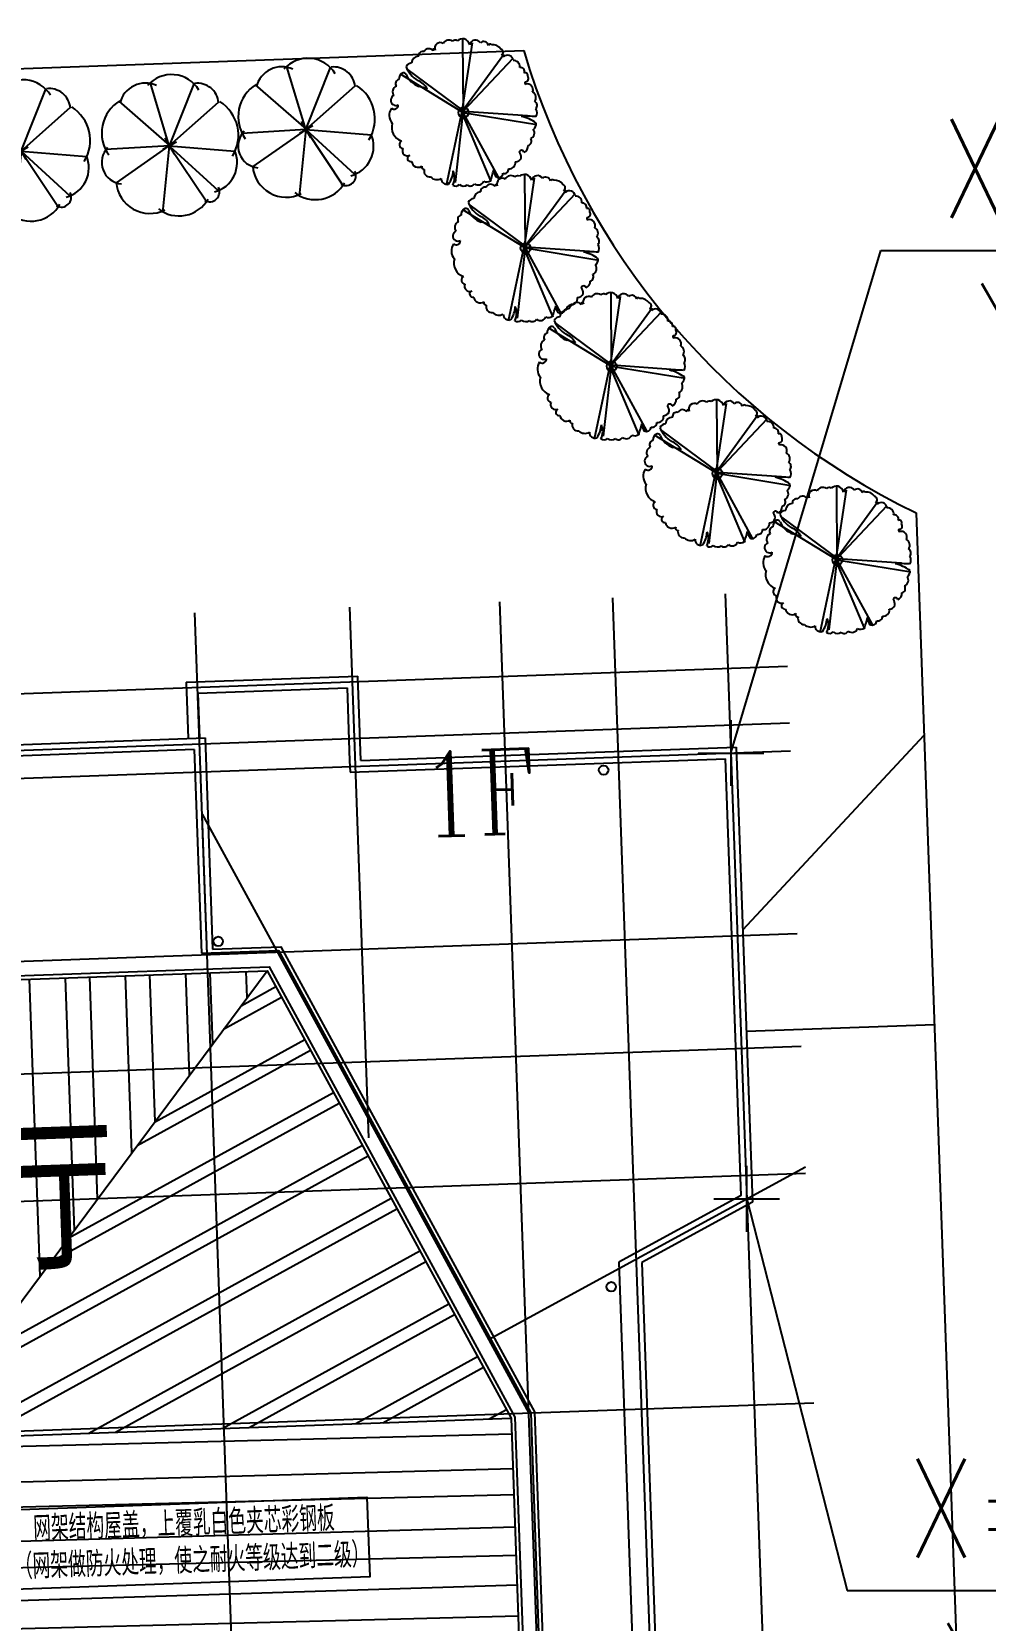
# Model space of a CAD drawing. Header units: millimetres. Extents: x 468001845 to 468595845, y 3387484553 to 3388325553.
# Drawn here: x 468385980 to 468406285, y 3387920496 to 3387954331 of the extents above; entities that cross this region are included whole.
import ezdxf
from ezdxf.enums import TextEntityAlignment as Align

# ---------------------------------------------------------------- set-up
doc = ezdxf.new("R2010")
doc.units = ezdxf.units.MM
doc.linetypes.add('10', pattern=[1, 0.5, 0.5])
for name, color, linetype in [('DOTE', 1, 'Continuous'), ('N-ROAD', 4, 'Continuous'), ('PUB_DIM', 3, 'Continuous'), ('PUB_TEXT', 7, 'Continuous'), ('ROOF', 4, 'Continuous'), ('TEXT', 7, 'Continuous'), ('TREE', 114, 'Continuous'), ('WALL', 7, 'Continuous'), ('树', 104, 'Continuous'), ('绿化', 3, 'Continuous'), ('花灌木', 223, 'Continuous')]:
    doc.layers.add(name, color=color, linetype=linetype)
doc.styles.add('_DIMFONT', font='TXT.shx')
doc.styles.add('_HZTXT', font='txt.shx', dxfattribs={"width": 0.7, "bigfont": 'HZTXT.shx'})
doc.styles.add('HZ1', font='COMPLEX', dxfattribs={"width": 0.7, "bigfont": 'FS64F'})
doc.styles.add('WG', font='STXIHEI.TTF', dxfattribs={"width": 0.8})

# ---------------------------------------------------------------- blocks, each defined once
blk = doc.blocks.new('02PTRX08')
at = {"color": 0, "linetype": 'ByBlock'}
for p, q in [((-0.06754715253616528, 0), (0.0706788633450417, 0)), ((0, -0.05398104935652714), (0, 0.06044406731721086))]:
    blk.add_line(p, q, dxfattribs=at)
for centre, radius, start, end in [((-0.1620721245333456, 0.33056388872886), 0.1579939168603389, 65.30247100971155, 157.5633587433249), ((0.03956475817616756, 0.2261975507167842), 0.2948221334020513, 28.76711577752918, 117.9186645853691), ((-0.2444469110109084, 0.1575378588602652), 0.2358115336882705, 91.36555768195548, 199.1523514479919), ((0.243333004720955, 0.1785228134183621), 0.2262588638116571, 345.1795088572457, 83.81543695657898), ((-0.3189557791941517, -0.02049590830079229), 0.196235317676528, 126.0245225012421, 226.270048839066), ((0.4433281197877985, 0.08979986208376367), 0.07382871021260978, 301.8635812136633, 87.21263883495439), ((0.2704011636932071, -0.0713858798600473), 0.2489044380003712, 292.6103806795982, 30.50757083112521), ((-0.1917309953741331, -0.1458048667523828), 0.2781617517044052, 181.824264199946, 276.2171301845432), ((0.1480982003123392, -0.2501063259058718), 0.248636628984108, 244.9776269183911, 356.9743550590821), ((-0.0610443969785246, -0.3561255021637644), 0.1604041198624896, 196.7003815600659, 325.2047219933062)]:
    blk.add_arc(centre, radius, start, end, dxfattribs=at)
blk = doc.blocks.new('A$C62FD21C1')
at = {"layer": '绿化'}
blk.add_line((1458.402292311192, 1507.22363948822), (1444.248900055885, 1497.997279167175), dxfattribs=at)
at = {"layer": '花灌木'}
for p, q in [((1452.344236910343, 1502.226796627045), (1096.971836149693, 2846.2152967453)), ((1454.432615250349, 1498.230276584625), (2028.605806201696, 2799.063850879669)), ((412.4206784963608, 2488.545970439911), (1458.402292311192, 1507.22363948822)), ((1452.344236910343, 1502.226796627045), (2534.809927850962, 2395.040266990662)), ((1454.432615250349, 1498.230276584625), (92.465721398592, 1467.104056358337)), ((1444.248900055885, 1497.997279167175), (296.4263403117657, 751.772102355957)), ((1452.344236910343, 1502.226796627045), (1259.851942330599, 83.76062679290771)), ((1452.344236910343, 1502.226796627045), (2208.287659913301, 276.7493939399719)), ((1452.344236910343, 1502.226796627045), (2844.814601778984, 1339.015613079071)), ((1452.344236910343, 1502.226796627045), (2457.839238584042, 513.9225606918335))]:
    blk.add_line(p, q, dxfattribs=at)
at = {"layer": '绿化', "xscale": 2880, "yscale": 2880, "zscale": 2880, "rotation": 297.5864838025413}
blk.add_blockref('02PTRX08', (1452.344203293324, 1502.226528644562), dxfattribs=at)
blk = doc.blocks.new('A$C3B41434F')
h = blk.add_hatch()
h.set_pattern_fill('STEEL', color=256, scale=400, angle=45, style=0)
h.set_pattern_definition([(90, (-181850.1639569344, -6256.34161043202), (-1270, 1.13686837721616e-13), []), (90, (-182299.1767629878, -5807.328804378562), (-1270, 1.13686837721616e-13), [])])
h.paths.add_polyline_path([(17105.09587166374, 18892.5155601336), (24870.24295593549, 28602.22139158638), (9339.948787391972, 28602.2213915864)])
h = blk.add_hatch()
h.set_pattern_fill('STEEL', color=256, scale=400, angle=45, style=0)
h.set_pattern_definition([(26.56505117707872, (29725.09587166377, 18892.51556013019), (567.9612662849612, -1135.922532569886), []), (26.56505117707872, (30327.50976592585, 18691.71092870951), (567.9612662849612, -1135.922532569886), [])])
h.paths.add_polyline_path([(24870.24295593545, 28602.22139158642), (29725.09587166371, 18892.51556013021), (17105.09587166365, 18892.5155601336)])
h = blk.add_hatch()
h.set_pattern_fill('STEEL', color=256, scale=400, angle=135, style=0)
h.set_pattern_definition([(180, (-181850.1639569344, -6256.34161043202), (-1.13686837721616e-13, -1270), []), (180, (-182299.1767629878, -6705.354416485478), (-1.13686837721616e-13, -1270), [])])
h.paths.add_polyline_path([(17105.09587166374, 12639.62254528813), (17105.09587166374, 18892.5155601336), (4485.095871663711, 18892.5155601302), (4485.09587166374, 12639.62254528815)])
h.paths.add_polyline_path([(29725.09587166362, 12639.6225452881), (29725.09587166377, 18892.515560137), (17105.09587166374, 18892.5155601336), (17105.09587166374, 12639.62254528813)])
for p, q in [((23365.09587166389, 34802.22139158638), (23365.09587166386, 33602.2213915863)), ((23605.09587166386, 34562.22139158637), (23605.09587166386, 33602.22139158629)), ((35025.09587166365, 33002.22139158628), (35025.09587166365, 23308.05731293646)), ((17105.09587166374, 18892.5155601336), (24870.24295593551, 28602.2213915864)), ((4485.095871663711, 18892.5155601302), (29725.09587166377, 18892.515560137))]:
    blk.add_line(p, q)
blk.add_lwpolyline([(18812.16572422779, 17316.39497728366), (26592.80916574167, 17316.39497728366), (26592.80916574167, 15619.85288240958), (18812.16572422779, 15619.85288240958)], close=True)
at = {"layer": 'DOTE'}
for p, q in [((23605.09587166389, 28992.22139158635), (23605.09587166389, 36274.40644731258)), ((26905.09587166389, 24969.85483412084), (26905.09587166389, 36274.40644731258)), ((30105.09587166409, -5.384446558309719e-05), (30105.09587166406, 36274.40644731255)), ((32505.09587166365, 36274.40644731258), (32505.09587166365, -5.384445103118196e-05)), ((34905.09587166365, 36274.40644731258), (34905.09587166365, -5.384445103118196e-05)), ((36177.54973630782, 34682.22139158638), (0.0002379711368121207, 34682.22139158641)), ((0.0002379711368121207, 33482.22139158635), (36177.54973630776, 33482.22139158629)), ((0.0002379711368121207, 32882.22139158635), (36177.54973630776, 32882.22139158629)), ((23605.09587166386, -5.384446558309719e-05), (23605.09587166383, 31982.22139158635)), ((23605.09587166354, 31982.22139158635), (30105.09587166377, 18982.22139158633)), ((36177.54973630782, 28982.22139158638), (0.0002379711368121207, 28982.22139158641)), ((36177.54973630782, 26582.22139158638), (0.0002379711368121207, 26582.22139158641)), ((0.0002379711368121207, 23882.22139158635), (36177.54973630776, 23882.22139158627)), ((29305.09587166374, 20582.22139158638), (36177.54973630782, 24018.44832390853)), ((36177.54973630779, 18982.22139158638), (0.0002379711368121207, 18982.22139158641))]:
    blk.add_line(p, q, dxfattribs=at)
at = {"layer": 'ROOF'}
for centre in [(32184.59385167877, 32615.56046850537), (23853.19008290628, 29263.26476309844), (31954.34145973774, 21614.36401385837)]:
    blk.add_circle(centre, 100, dxfattribs=at)
at = {"layer": 'WALL'}
for p, q in [((23365.09587166389, 34802.22139158638), (27025.09587166389, 34802.22139158638)), ((23605.09587166386, 34562.22139158637), (26785.09587166389, 34562.22139158638)), ((26785.09587166389, 34562.22139158638), (26785.09587166389, 33003.97232023079)), ((27025.09587166389, 33002.22139158629), (27025.09587166389, 34802.22139158638)), ((10485.09587166389, 33602.22139158632), (23725.09587166386, 33602.22139158628)), ((23725.09587166386, 33602.22139158628), (23725.09587166389, 29102.22139158638)), ((23485.09587166389, 33362.22139158629), (10725.09587166389, 33362.22139158632)), ((23485.09587166389, 33362.22139158629), (23485.09587166389, 29022.22139158638)), ((26785.09587166389, 33003.97232023079), (26785.09587166386, 32762.22139158629)), ((27025.09587166389, 33002.22139158629), (35025.09587166365, 33002.22139158628)), ((26785.09587166386, 32762.22139158629), (34785.09587166365, 32762.22139158629)), ((34785.09587166365, 23456.38547023643), (34785.09587166365, 32762.22139158629)), ((34785.09587166365, 23456.38547023643), (32135.09587166368, 22131.38547023639)), ((35025.09587166365, 23308.05731293646), (32625.09587166365, 22108.05731293641)), ((32135.09587166368, 22131.38547023639), (32135.09587166365, 12362.22139158635)), ((32625.09587166365, 22108.05731293641), (32625.09587166365, 12362.22139158635))]:
    blk.add_line(p, q, dxfattribs=at)
for points in [[(23725.09587166389, 29102.22139158638), (25179.25995031348, 29102.22139158638), (26499.25995031366, 26462.22139158632), (30225.09587166377, 19010.54954888701), (30225.09587166368, 12432.51576410158), (23654.80149914866, 5862.221391586332), (10555.39024417952, 5862.221391586339), (3985.095871663769, 12432.51576410158), (3985.095871663652, 19010.54954888005), (9030.931793017051, 29102.2213915864), (10485.09587166389, 29102.2213915864)], [(23485.09587166389, 29022.22139158638), (25129.81723121341, 29022.22139158638), (30145.09587166377, 18991.66411068704), (30145.09587166374, 12465.65284909145), (23621.66441415876, 5942.221391586334), (10588.52732916936, 5942.221391586338), (4065.09587166374, 12465.65284909145), (4065.095871663623, 18991.66411067995), (9080.374512117007, 29022.2213915864), (10725.09587166386, 29022.2213915864)]]:
    blk.add_lwpolyline(points, dxfattribs=at)
for points in [[(9290.506068291957, 28682.2213915864), (24919.68567503849, 28682.22139158638), (29805.0958716638, 18911.40099833693), (29805.09587166365, 12606.48546029822), (23480.83180295205, 6282.221391586338), (10729.35994037622, 6282.221391586343), (4405.095871663769, 12606.48546029825), (4405.095871663711, 18911.40099833018)], [(9339.948787391972, 28602.2213915864), (24870.24295593851, 28602.22139158638), (29725.09587166377, 18892.515560137), (29725.09587166362, 12639.6225452881), (23447.69471796215, 6362.221391586334), (10762.49702536606, 6362.221391586339), (4485.09587166374, 12639.62254528814), (4485.095871663711, 18892.51556013019)]]:
    blk.add_lwpolyline(points, close=True, dxfattribs=at)
at = {"layer": 'PUB_TEXT', "style": '_HZTXT', "width": 0.7}
for s, p in [('网架结构屋盖，上覆乳白色夹芯彩钢板', (19469.64499634376, 16629.8564668037)), ('（网架做防火处理，使之耐火等级达到二级）', (19048.83463476447, 15833.93384188192))]:
    blk.add_text(s, height=539.6600566572238, dxfattribs=at).set_placement(p)
blk = doc.blocks.new('_DIMZB1')
blk.add_line((0, 0), (3000, 0))
at = {"style": '_DIMFONT', "width": 0.8}
for tag, p in [('X=', (1500, 250)), ('Y=', (1500, -250))]:
    blk.add_attdef(tag, text='', height=300, dxfattribs=at).set_placement(p, align=Align.MIDDLE)

msp = doc.modelspace()

# ---------------------------------------------------------------- linework, layer by layer
at = {"layer": 'N-ROAD'}
for p, q in [((468377791.7987908, 3387953264.800391), (468396457.7680746, 3387953930.060695)), ((468404815.9877921, 3387944082.786283), (468405923.2841495, 3387913014.10581)), ((468401122.6248669, 3387935201.358481), (468404984.704681, 3387939348.903538)), ((468401199.5590173, 3387933042.729023), (468405204.3714533, 3387933185.461646))]:
    msp.add_line(p, q, dxfattribs=at)
msp.add_arc((468411797.4010203, 3387958479.309104), 16000, 196.5186833049168, 244.1295163266811, dxfattribs=at)
at = {"layer": 'PUB_DIM'}
for p, q in [((468400868.3500755, 3387938966.722154), (468404064.3429231, 3387949669.222369)), ((468400868.3500755, 3387939666.722154), (468400868.3500755, 3387938266.722154)), ((468400168.3500755, 3387938966.722154), (468401568.3500755, 3387938966.722154)), ((468401206.7178667, 3387928772.750001), (468401206.7178667, 3387930172.750001)), ((468400506.7178667, 3387929472.750001), (468401906.7178667, 3387929472.750001)), ((468401206.7178667, 3387929472.750001), (468403341.4583752, 3387921132.099266))]:
    msp.add_line(p, q, dxfattribs=at)
at = {"layer": 'TREE'}
for centre in [(468395175.0966545, 3387952612.070887), (468396497.6720878, 3387949723.516406), (468398330.1743361, 3387947206.637624), (468400582.202918, 3387944924.873311), (468403136.9718385, 3387943082.832853)]:
    msp.add_circle(centre, 106.9895351119261, dxfattribs=at)
for centre, radius, start, end in [((468394681.9581506, 3387953980.188029), 119.039499969866, 59.80038847202116, 201.7444625348205), ((468394863.0765435, 3387954015.599482), 138.7497550613951, 55.08290088973463, 150.9033833508473), ((468394999.4433877, 3387954072.683756), 80.3526796038115, 56.89402487165461, 135.1310774434496), ((468395158.8237282, 3387953999.338953), 181.9940872452838, 80.22767930818573, 129.3899545104628), ((468395112.3429771, 3387953986.098902), 207.5537510026806, 19.50531161509928, 68.1130134190333), ((468395429.2066094, 3387954031.488459), 123.5569347492553, 31.50807824668675, 168.8415777029944), ((468395603.5472389, 3387954021.065943), 101.908675388532, 11.55309316781438, 132.6156027388307), ((468395742.1273705, 3387954027.715723), 41.10778087400085, 42.21828597429985, 160.4441893956911), ((468395794.581556, 3387953845.045131), 211.4420529504898, 33.4181074041673, 95.97500654515008), ((468394077.4081705, 3387953525.042766), 140.5313720393327, 93.16567816282378, 155.3338800842437), ((468394221.152639, 3387953658.243983), 151.6720513425846, 92.32191304320034, 177.3109782925419), ((468394309.0911385, 3387953817.501109), 94.39866428265344, 73.61953469775321, 184.6847447087187), ((468394433.3343026, 3387953862.302058), 107.8166660357263, 33.78249687150429, 154.8822798720371), ((468394545.1196192, 3387953936.342661), 26.27089991572404, 359.4439319140971, 212.433811549256), ((468395948.7365242, 3387953893.932002), 71.15832055560215, 299.4037853138365, 71.71114771657733), ((468395998.0481621, 3387953810.572474), 25.75317166281803, 327.9462229086366, 123.9315329636603), ((468396106.8040368, 3387953704.426616), 126.9211602710113, 8.3166797181111, 133.2281668638815), ((468396245.5651757, 3387953590.15507), 128.5181523195684, 351.9508096665708, 97.68206683354026), ((468393822.39871, 3387953223.001521), 94.39866434229485, 103.6195278040942, 214.6847573066827), ((468393938.9550682, 3387953326.943247), 139.3197628843197, 111.3624974779773, 185.0227677043005), ((468393896.5381142, 3387953391.852992), 65.37170303920934, 26.13370444139942, 97.32338584615766), ((468394554.4045922, 3387953844.755595), 658.6526102811964, 203.3509651334083, 237.0645881057927), ((468394382.1063517, 3387953599.203913), 462.7188458758154, 202.6988269528995, 250.1064433718614), ((468396380.5268762, 3387953478.075831), 94.39866424504459, 343.6195346977532, 94.68474415087569), ((468396493.8554284, 3387953405.939142), 50.88904099815621, 332.8561026394633, 116.568573077439), ((468396486.0192772, 3387953335.375636), 71.15832066533795, 269.4037955570052, 41.71115270225842), ((468393792.8166864, 3387953050.081675), 128.5181522550965, 111.9508232430419, 217.682073916455), ((468394078.9411064, 3387952954.747431), 357.0498622740595, 25.66519621933355, 70.81073235436149), ((468393981.3560006, 3387952070.074122), 1120.75019890334, 68.0238118930199, 77.46205775747495), ((468396508.3405967, 3387953244.610255), 30.27259511750822, 139.6241755397772, 252.2535720913729), ((468396528.1568047, 3387953092.224544), 126.9211602846899, 338.3166763221907, 103.2281577754965), ((468396578.6252496, 3387952924.090998), 138.7497549828904, 325.0829036900477, 60.90337538461802), ((468393853.0805109, 3387952552.241938), 260.7420199218985, 145.4573907708385, 221.4998213610168), ((468393734.3287942, 3387952870.117229), 110.2316070774999, 113.0861535165198, 298.1378060557744), ((468393696.0460183, 3387952769.553798), 90.3297646350241, 230.2667802619176, 2.131291938149698), ((468396642.1870705, 3387952757.752269), 100.3796880209832, 318.3176777839183, 59.98660764439552), ((468396692.3974512, 3387952844.671671), 7.050468736117136e-09, 53.63266863556967, 235.9335737852078), ((468396692.3974512, 3387952844.671671), 0, 211.3264618677397, 75.9388716216753), ((468396581.485891, 3387952605.378001), 160.4280463256304, 327.6823542928863, 32.2562104273022), ((468393942.3007486, 3387952291.761439), 297.7177859467244, 162.8663316085121, 252.15750595274), ((468396235.6238838, 3387951732.234614), 812.7753286190975, 53.23205527346789, 78.06993585710003), ((468396532.1788309, 3387950206.909602), 2324.102556974102, 85.56524579166437, 93.1704943659935), ((468396556.1141488, 3387952376.713221), 166.1488105459333, 311.2438454088471, 2.27945283519348), ((468393897.0880028, 3387951931.276743), 89.77246406250674, 120.8304887435934, 261.0188762118053), ((468396527.7945993, 3387952001.139873), 94.39866428479505, 283.6195278040942, 34.68475730668268), ((468396557.3766229, 3387952174.0601), 128.5181522876334, 291.9508232430419, 37.68207391645505), ((468396605.4181573, 3387952054.85882), 1.666658725011512e-08, 37.27906019568969, 216.3795141318511), ((468393982.3983666, 3387951797.337001), 109.1539683227754, 155.4985227230846, 295.1389465374145), ((468394050.9505746, 3387951633.23788), 68.94968417502373, 108.7663154153228, 285.7495850160221), ((468396272.7847574, 3387951699.098627), 140.5313718017097, 273.1656781628238, 335.3338800842437), ((468396245.029783, 3387951660.64152), 156.7693758482052, 352.6001635242193, 42.86725526385992), ((468396359.931135, 3387951767.292063), 0, 75.9388716216753, 189.7956139447114), ((468396410.9818932, 3387951752.941554), 53.02936539556639, 15.87849294159753, 164.2991566294356), ((468396411.23805, 3387951897.198145), 139.3197628600824, 291.3624974779773, 5.022767704300469), ((468396550.0228401, 3387951909.396021), 0, 75.9388716216753, 114.1066339171024), ((468394209.9399088, 3387951584.235804), 141.3443394927781, 187.0547100746963, 302.9337694825614), ((468394337.9662989, 3387951448.770945), 53.87919559643487, 161.7926896325613, 269.7778680060058), ((468394459.9027154, 3387951362.810938), 126.2883714269951, 165.2836447514048, 275.6890339428209), ((468394459.5052239, 3387951383.556788), 495.3639657501544, 323.2640028624659, 357.9459680406351), ((468394627.7646539, 3387951224.220316), 356.1386168672684, 333.4504002818049, 23.42490435980234), ((468392007.7456948, 3387952392.202418), 3941.032406639527, 341.7486512416276, 345.1633623328793), ((468396104.7351356, 3387951399.833339), 287.8415648847653, 183.3434443416822, 214.4118997888839), ((468395916.9740197, 3387951321.204035), 97.64115668769031, 239.3974780882269, 356.9877832847789), ((468396041.1021707, 3387951406.640285), 94.39866432729197, 253.6195346977532, 4.684744708718666), ((468396153.1808375, 3387951541.601985), 128.5181522993267, 261.9508217577945, 7.682069304952214), ((468396135.1853845, 3387951414.350169), 2.836501510473309e-08, 5.441317947264589, 185.0788289503633), ((468396481.3991613, 3387951110.784472), 181.9940872452838, 80.22767930818573, 129.3899545104628), ((468396434.9184104, 3387951097.544421), 207.5537510026806, 19.50531161509928, 68.1130134190333), ((468394604.9321649, 3387951366.421168), 185.1252863986556, 224.2922489750663, 300.7876563597912), ((468394818.3629509, 3387951199.896281), 118.9092706039432, 176.3891393637808, 288.7015878397642), ((468395010.6084344, 3387951154.028742), 109.7685914688055, 234.1672304542922, 314.1594111988722), ((468395174.0693566, 3387951184.104579), 139.3197627764144, 231.3624830353089, 305.0227680853498), ((468395320.777845, 3387951144.979899), 100.3796880292539, 228.3176755128805, 329.9865919399631), ((468395486.907911, 3387951195.975916), 128.5181522615038, 231.9508362301617, 337.6820531288116), ((468395631.6665718, 3387950928.946627), 94.39866428265344, 73.61953469775321, 184.6847447087187), ((468395669.2365167, 3387951272.569697), 140.5313719535829, 243.1656705802442, 305.3338692005921), ((468395755.9097358, 3387950973.747958), 107.8166660357263, 33.78249687150429, 154.8822798720371), ((468395867.6950523, 3387951047.788179), 26.27089991572404, 359.4439319140971, 212.433811549256), ((468396004.5337744, 3387951091.633547), 119.039499969866, 59.80038847202116, 201.7444625348205), ((468396185.6521675, 3387951127.045001), 138.7497550613951, 55.08290088973463, 150.9033833508473), ((468396322.0190116, 3387951184.129656), 80.3526796038115, 56.89402487165461, 135.1310774434496), ((468396751.7820426, 3387951142.93436), 123.5569347492553, 31.50807824668675, 168.8415777029944), ((468396926.1226722, 3387951132.511462), 101.908675388532, 11.55309316781438, 132.6156027388307), ((468397064.7028036, 3387951139.161624), 41.10778087400085, 42.21828597429985, 160.4441893956911), ((468397117.1569892, 3387950956.490649), 211.4420529504898, 33.4181074041673, 95.97500654515008), ((468397271.3119574, 3387951005.377902), 71.15832055560215, 299.4037853138365, 71.71114771657733), ((468397320.6235954, 3387950922.018374), 25.75317166281803, 327.9462229086366, 123.9315329636603), ((468395399.9836037, 3387950636.487903), 140.5313720393327, 93.16567816282378, 155.3338800842437), ((468395876.9802163, 3387950956.201495), 658.6526102811964, 203.3509651334083, 237.0645881057927), ((468395543.7280723, 3387950769.689502), 151.6720513425846, 92.32191304320034, 177.3109782925419), ((468397429.3794699, 3387950815.872134), 126.9211602710113, 8.3166797181111, 133.2281668638815), ((468397568.1406089, 3387950701.600207), 128.5181523195684, 351.9508096665708, 97.68206683354026), ((468397703.1026908, 3387950589.521731), 94.39866424504459, 343.6195346977532, 94.68474415087569), ((468395115.3921195, 3387950161.527575), 128.5181522550965, 111.9508232430419, 217.682073916455), ((468395144.9741431, 3387950334.44704), 94.39866434229485, 103.6195278040942, 214.6847573066827), ((468395261.5305015, 3387950438.388766), 139.3197628843197, 111.3624974779773, 185.0227677043005), ((468395219.1137382, 3387950503.298129), 65.37170303920934, 26.13370444139942, 97.32338584615766), ((468395704.6819755, 3387950710.649431), 462.7188458758154, 202.6988269528995, 250.1064433718614), ((468395401.5167305, 3387950066.193331), 357.0498622740595, 25.66519621933355, 70.81073235436149), ((468395303.9314337, 3387949181.520022), 1120.75019890334, 68.0238118930199, 77.46205775747495), ((468397816.4308614, 3387950517.384661), 50.88904099815621, 332.8561026394633, 116.568573077439), ((468397830.91603, 3387950356.055773), 30.27259511750822, 139.6241755397772, 252.2535720913729), ((468397808.5947105, 3387950446.820773), 71.15832066533795, 269.4037955570052, 41.71115270225842), ((468397850.7322379, 3387950203.670443), 126.9211602846899, 338.3166763221907, 103.2281577754965), ((468395056.9042274, 3387949981.563128), 110.2316070774999, 113.0861535165198, 298.1378060557744), ((468397901.2006828, 3387950035.536517), 138.7497549828904, 325.0829036900477, 60.90337538461802), ((468397964.7626944, 3387949869.197406), 100.3796880209832, 318.3176777839183, 59.98660764439552), ((468398014.9728844, 3387949956.116809), 7.050468736117136e-09, 53.63266863556967, 235.9335737852078), ((468398014.9728844, 3387949956.116809), 0, 211.3264618677397, 75.9388716216753), ((468395175.655944, 3387949663.687839), 260.7420199218985, 145.4573907708385, 221.4998213610168), ((468395018.6214516, 3387949880.999316), 90.3297646350241, 230.2667802619176, 2.131291938149698), ((468397854.7542639, 3387947318.354739), 2324.102556974102, 85.56524579166437, 93.1704943659935), ((468397558.1995077, 3387948843.680133), 812.7753286190975, 53.23205527346789, 78.06993585710003), ((468397904.0613242, 3387949716.823901), 160.4280463256304, 327.6823542928863, 32.2562104273022), ((468395264.8761817, 3387949403.207339), 297.7177859467244, 162.8663316085121, 252.15750595274), ((468397879.952056, 3387949285.505236), 128.5181522876334, 291.9508232430419, 37.68207391645505), ((468397878.6895819, 3387949488.15874), 166.1488105459333, 311.2438454088471, 2.27945283519348), ((468395219.6634359, 3387949042.722643), 89.77246406250674, 120.8304887435934, 261.0188762118053), ((468395304.9737999, 3387948908.782519), 109.1539683227754, 155.4985227230846, 295.1389465374145), ((468397733.5573265, 3387948864.387072), 53.02936539556639, 15.87849294159753, 164.2991566294356), ((468397733.8134834, 3387949008.644045), 139.3197628600824, 291.3624974779773, 5.022767704300469), ((468397872.5982733, 3387949020.84154), 0, 75.9388716216753, 114.1066339171024), ((468397850.3700325, 3387949112.585772), 94.39866428479505, 283.6195278040942, 34.68475730668268), ((468397927.9935904, 3387949166.304339), 1.666658725011512e-08, 37.27906019568969, 216.3795141318511), ((468395373.5260078, 3387948744.683398), 68.94968417502373, 108.7663154153228, 285.7495850160221), ((468395532.5153418, 3387948695.681704), 141.3443394927781, 187.0547100746963, 302.9337694825614), ((468395660.5417319, 3387948560.216464), 53.87919559643487, 161.7926896325613, 269.7778680060058), ((468397475.7562705, 3387948653.047503), 128.5181522993267, 261.9508217577945, 7.682069304952214), ((468397595.3603812, 3387948810.544527), 140.5313718017097, 273.1656781628238, 335.3338800842437), ((468397567.6052161, 3387948772.087039), 156.7693758482052, 352.6001635242193, 42.86725526385992), ((468397682.5065681, 3387948878.737582), 0, 75.9388716216753, 189.7956139447114), ((468397837.0358321, 3387948574.754766), 119.039499969866, 59.80038847202116, 201.7444625348205), ((468398018.1542251, 3387948610.166219), 138.7497550613951, 55.08290088973463, 150.9033833508473), ((468398154.5210693, 3387948667.250112), 80.3526796038115, 56.89402487165461, 135.1310774434496), ((468398313.9012192, 3387948593.90569), 181.9940872452838, 80.22767930818573, 129.3899545104628), ((468398267.420468, 3387948580.665258), 207.5537510026806, 19.50531161509928, 68.1130134190333), ((468398584.2842911, 3387948626.055577), 123.5569347492553, 31.50807824668675, 168.8415777029944), ((468398758.6245391, 3387948615.63268), 101.908675388532, 11.55309316781438, 132.6156027388307), ((468398897.2048615, 3387948622.282842), 41.10778087400085, 42.21828597429985, 160.4441893956911), ((468398949.6590468, 3387948439.611867), 211.4420529504898, 33.4181074041673, 95.97500654515008), ((468395782.4781486, 3387948474.256457), 126.2883714269951, 165.2836447514048, 275.6890339428209), ((468395927.5075979, 3387948477.866305), 185.1252863986556, 224.2922489750663, 300.7876563597912), ((468396140.9383841, 3387948311.342181), 118.9092706039432, 176.3891393637808, 288.7015878397642), ((468395782.0806572, 3387948495.002306), 495.3639657501544, 323.2640028624659, 357.9459680406351), ((468395950.3400871, 3387948335.665453), 356.1386168672684, 333.4504002818049, 23.42490435980234), ((468396809.4833441, 3387948307.421054), 128.5181522615038, 231.9508362301617, 337.6820531288116), ((468396991.8119498, 3387948384.015215), 140.5313719535829, 243.1656705802442, 305.3338692005921), ((468393330.321128, 3387949503.647936), 3941.032406639527, 341.7486512416276, 345.1633623328793), ((468397232.4856611, 3387948119.60912), 140.5313720393327, 93.16567816282378, 155.3338800842437), ((468397427.310569, 3387948511.278475), 287.8415648847653, 183.3434443416822, 214.4118997888839), ((468397239.5494529, 3387948432.649554), 97.64115668769031, 239.3974780882269, 356.9877832847789), ((468397376.23013, 3387948252.810338), 151.6720513425846, 92.32191304320034, 177.3109782925419), ((468397363.6776038, 3387948518.085422), 94.39866432729197, 253.6195346977532, 4.684744708718666), ((468397464.1686293, 3387948412.067845), 94.39866428265344, 73.61953469775321, 184.6847447087187), ((468397457.7608176, 3387948525.795687), 2.836501510473309e-08, 5.441317947264589, 185.0788289503633), ((468397588.4117935, 3387948456.868794), 107.8166660357263, 33.78249687150429, 154.8822798720371), ((468397700.1971098, 3387948530.909017), 26.27089991572404, 359.4439319140971, 212.433811549256), ((468399103.8140151, 3387948488.498738), 71.15832055560215, 299.4037853138365, 71.71114771657733), ((468399153.125653, 3387948405.139211), 25.75317166281803, 327.9462229086366, 123.9315329636603), ((468399261.8817183, 3387948298.992971), 126.9211602710113, 8.3166797181111, 133.2281668638815), ((468399400.6426665, 3387948184.721807), 128.5181523195684, 351.9508096665708, 97.68206683354026), ((468396333.1838675, 3387948265.47388), 109.7685914688055, 234.1672304542922, 314.1594111988722), ((468396496.6447899, 3387948295.550097), 139.3197627764144, 231.3624830353089, 305.0227680853498), ((468396643.3532782, 3387948256.425799), 100.3796880292539, 228.3176755128805, 329.9865919399631), ((468396977.4762008, 3387947817.567875), 94.39866434229485, 103.6195278040942, 214.6847573066827), ((468397094.0325591, 3387947921.509984), 139.3197628843197, 111.3624974779773, 185.0227677043005), ((468397051.6157959, 3387947986.419346), 65.37170303920934, 26.13370444139942, 97.32338584615766), ((468397709.4822738, 3387948439.322713), 658.6526102811964, 203.3509651334083, 237.0645881057927), ((468397537.184033, 3387948193.770649), 462.7188458758154, 202.6988269528995, 250.1064433718614), ((468399535.6045577, 3387948072.642567), 94.39866424504459, 343.6195346977532, 94.68474415087569), ((468399648.9329193, 3387948000.505879), 50.88904099815621, 332.8561026394633, 116.568573077439), ((468399641.096768, 3387947929.941992), 71.15832066533795, 269.4037955570052, 41.71115270225842), ((468396889.406285, 3387947464.683584), 110.2316070774999, 113.0861535165198, 298.1378060557744), ((468396947.8939864, 3387947644.64803), 128.5181522550965, 111.9508232430419, 217.682073916455), ((468397234.018788, 3387947549.314549), 357.0498622740595, 25.66519621933355, 70.81073235436149), ((468397136.4334913, 3387946664.640859), 1120.75019890334, 68.0238118930199, 77.46205775747495), ((468399663.4182784, 3387947839.176992), 30.27259511750822, 139.6241755397772, 252.2535720913729), ((468399683.2342955, 3387947686.79128), 126.9211602846899, 338.3166763221907, 103.2281577754965), ((468399733.7027403, 3387947518.657735), 138.7497549828904, 325.0829036900477, 60.90337538461802), ((468397008.1580017, 3387947146.808675), 260.7420199218985, 145.4573907708385, 221.4998213610168), ((468396851.1236998, 3387947364.120534), 90.3297646350241, 230.2667802619176, 2.131291938149698), ((468399797.2647521, 3387947352.318624), 100.3796880209832, 318.3176777839183, 59.98660764439552), ((468399847.4751327, 3387947439.238027), 7.050468736117136e-09, 53.63266863556967, 235.9335737852078), ((468399847.4751327, 3387947439.238027), 0, 211.3264618677397, 75.9388716216753), ((468399736.5633818, 3387947199.944738), 160.4280463256304, 327.6823542928863, 32.2562104273022), ((468397097.3782394, 3387946886.328176), 297.7177859467244, 162.8663316085121, 252.15750595274), ((468399687.2563217, 3387944801.476339), 2324.102556974102, 85.56524579166437, 93.1704943659935), ((468399390.7015655, 3387946326.801351), 812.7753286190975, 53.23205527346789, 78.06993585710003), ((468399711.1916397, 3387946971.279958), 166.1488105459333, 311.2438454088471, 2.27945283519348), ((468397052.1654937, 3387946525.843862), 89.77246406250674, 120.8304887435934, 261.0188762118053), ((468399682.87209, 3387946595.706609), 94.39866428479505, 283.6195278040942, 34.68475730668268), ((468399760.4954574, 3387946649.425558), 1.666658725011512e-08, 37.27906019568969, 216.3795141318511), ((468399712.4541138, 3387946768.626454), 128.5181522876334, 291.9508232430419, 37.68207391645505), ((468397137.4758573, 3387946391.903737), 109.1539683227754, 155.4985227230846, 295.1389465374145), ((468397206.0280653, 3387946227.804616), 68.94968417502373, 108.7663154153228, 285.7495850160221), ((468399427.8622481, 3387946293.665364), 140.5313718017097, 273.1656781628238, 335.3338800842437), ((468399515.0084349, 3387946361.8588), 0, 75.9388716216753, 189.7956139447114), ((468399400.1072738, 3387946255.208257), 156.7693758482052, 352.6001635242193, 42.86725526385992), ((468399566.059384, 3387946347.508291), 53.02936539556639, 15.87849294159753, 164.2991566294356), ((468399566.315541, 3387946491.764882), 139.3197628600824, 291.3624974779773, 5.022767704300469), ((468399716.1974021, 3387946130.303913), 94.39866428265344, 73.61953469775321, 184.6847447087187), ((468399705.1005217, 3387946503.962377), 0, 75.9388716216753, 114.1066339171024), ((468399840.440566, 3387946175.105244), 107.8166660357263, 33.78249687150429, 154.8822798720371), ((468399952.2256917, 3387946249.145466), 26.27089991572404, 359.4439319140971, 212.433811549256), ((468400089.0646048, 3387946292.991215), 119.039499969866, 59.80038847202116, 201.7444625348205), ((468400270.182807, 3387946328.402668), 138.7497550613951, 55.08290088973463, 150.9033833508473), ((468400406.5496511, 3387946385.486561), 80.3526796038115, 56.89402487165461, 135.1310774434496), ((468400565.9299916, 3387946312.14214), 181.9940872452838, 80.22767930818573, 129.3899545104628), ((468400519.4490499, 3387946298.901707), 207.5537510026806, 19.50531161509928, 68.1130134190333), ((468400836.3128728, 3387946344.291645), 123.5569347492553, 31.50807824668675, 168.8415777029944), ((468401010.6533117, 3387946333.869129), 101.908675388532, 11.55309316781438, 132.6156027388307), ((468401149.2336338, 3387946340.518909), 41.10778087400085, 42.21828597429985, 160.4441893956911), ((468401201.6876286, 3387946157.848317), 211.4420529504898, 33.4181074041673, 95.97500654515008), ((468401355.8425969, 3387946206.735188), 71.15832055560215, 299.4037853138365, 71.71114771657733), ((468397365.0175901, 3387946178.802541), 141.3443394927781, 187.0547100746963, 302.9337694825614), ((468397493.0437896, 3387946043.337682), 53.87919559643487, 161.7926896325613, 269.7778680060058), ((468397614.980397, 3387945957.377294), 126.2883714269951, 165.2836447514048, 275.6890339428209), ((468397614.5829056, 3387945978.123525), 495.3639657501544, 323.2640028624659, 357.9459680406351), ((468397782.8421447, 3387945818.786672), 356.1386168672684, 333.4504002818049, 23.42490435980234), ((468395162.8231856, 3387946986.769155), 3941.032406639527, 341.7486512416276, 345.1633623328793), ((468399259.8126265, 3387945994.399693), 287.8415648847653, 183.3434443416822, 214.4118997888839), ((468399072.0515105, 3387945915.770772), 97.64115668769031, 239.3974780882269, 356.9877832847789), ((468399196.1796616, 3387946001.206639), 94.39866432729197, 253.6195346977532, 4.684744708718666), ((468399308.2583282, 3387946136.168721), 128.5181522993267, 261.9508217577945, 7.682069304952214), ((468399290.2628753, 3387946008.916905), 2.836501510473309e-08, 5.441317947264589, 185.0788289503633), ((468399484.5144338, 3387945837.84557), 140.5313720393327, 93.16567816282378, 155.3338800842437), ((468399961.5110465, 3387946157.558781), 658.6526102811964, 203.3509651334083, 237.0645881057927), ((468399628.2587118, 3387945971.046787), 151.6720513425846, 92.32191304320034, 177.3109782925419), ((468401405.1544257, 3387946123.37566), 25.75317166281803, 327.9462229086366, 123.9315329636603), ((468401513.9104909, 3387946017.229419), 126.9211602710113, 8.3166797181111, 133.2281668638815), ((468401652.6714391, 3387945902.957874), 128.5181523195684, 351.9508096665708, 97.68206683354026), ((468401787.6333302, 3387945790.879017), 94.39866424504459, 343.6195346977532, 94.68474415087569), ((468397760.0096558, 3387945960.987524), 185.1252863986556, 224.2922489750663, 300.7876563597912), ((468397973.4406326, 3387945794.463399), 118.9092706039432, 176.3891393637808, 288.7015878397642), ((468398165.6859252, 3387945748.595098), 109.7685914688055, 234.1672304542922, 314.1594111988722), ((468398329.1468474, 3387945778.671315), 139.3197627764144, 231.3624830353089, 305.0227680853498), ((468398475.8553359, 3387945739.547018), 100.3796880292539, 228.3176755128805, 329.9865919399631), ((468398641.9855925, 3387945790.542272), 128.5181522615038, 231.9508362301617, 337.6820531288116), ((468398824.3140074, 3387945867.136434), 140.5313719535829, 243.1656705802442, 305.3338692005921), ((468399229.5049734, 3387945535.804325), 94.39866434229485, 103.6195278040942, 214.6847573066827), ((468399346.0613317, 3387945639.746433), 139.3197628843197, 111.3624974779773, 185.0227677043005), ((468399303.6445684, 3387945704.655796), 65.37170303920934, 26.13370444139942, 97.32338584615766), ((468399789.2128057, 3387945912.007099), 462.7188458758154, 202.6988269528995, 250.1064433718614), ((468399486.0473699, 3387945267.550618), 357.0498622740595, 25.66519621933355, 70.81073235436149), ((468401900.9615011, 3387945718.741947), 50.88904099815621, 332.8561026394633, 116.568573077439), ((468401915.447051, 3387945557.41344), 30.27259511750822, 139.6241755397772, 252.2535720913729), ((468401893.1253499, 3387945648.178059), 71.15832066533795, 269.4037955570052, 41.71115270225842), ((468401935.2630681, 3387945405.027729), 126.9211602846899, 338.3166763221907, 103.2281577754965), ((468399141.4352483, 3387945182.920032), 110.2316070774999, 113.0861535165198, 298.1378060557744), ((468399199.9227591, 3387945362.88448), 128.5181522550965, 111.9508232430419, 217.682073916455), ((468399388.462264, 3387944382.877308), 1120.75019890334, 68.0238118930199, 77.46205775747495), ((468401985.731513, 3387945236.893422), 138.7497549828904, 325.0829036900477, 60.90337538461802), ((468399260.1867742, 3387944865.045124), 260.7420199218985, 145.4573907708385, 221.4998213610168), ((468399103.1524724, 3387945082.356983), 90.3297646350241, 230.2667802619176, 2.131291938149698), ((468402049.2935247, 3387945070.555073), 100.3796880209832, 318.3176777839183, 59.98660764439552), ((468402099.5037144, 3387945157.474476), 7.050468736117136e-09, 53.63266863556967, 235.9335737852078), ((468402099.5037144, 3387945157.474476), 0, 211.3264618677397, 75.9388716216753), ((468401988.5923451, 3387944918.181187), 160.4280463256304, 327.6823542928863, 32.2562104273022), ((468399349.4070119, 3387944604.564625), 297.7177859467244, 162.8663316085121, 252.15750595274), ((468401939.2849036, 3387942519.712025), 2324.102556974102, 85.56524579166437, 93.1704943659935), ((468401642.730338, 3387944045.0378), 812.7753286190975, 53.23205527346789, 78.06993585710003), ((468401964.4828863, 3387944486.862904), 128.5181522876334, 291.9508232430419, 37.68207391645505), ((468401963.2202215, 3387944689.516407), 166.1488105459333, 311.2438454088471, 2.27945283519348), ((468402643.8333345, 3387944450.949995), 119.039499969866, 59.80038847202116, 201.7444625348205), ((468402824.9517274, 3387944486.361448), 138.7497550613951, 55.08290088973463, 150.9033833508473), ((468402961.3185717, 3387944543.445723), 80.3526796038115, 56.89402487165461, 135.1310774434496), ((468403120.6987215, 3387944470.10092), 181.9940872452838, 80.22767930818573, 129.3899545104628), ((468403074.2179705, 3387944456.860868), 207.5537510026806, 19.50531161509928, 68.1130134190333), ((468403391.0817934, 3387944502.250425), 123.5569347492553, 31.50807824668675, 168.8415777029944), ((468403565.4222323, 3387944491.827909), 101.908675388532, 11.55309316781438, 132.6156027388307), ((468403704.0023639, 3387944498.477689), 41.10778087400085, 42.21828597429985, 160.4441893956911), ((468403756.4565492, 3387944315.807097), 211.4420529504898, 33.4181074041673, 95.97500654515008), ((468399304.1944569, 3387944244.079548), 89.77246406250674, 120.8304887435934, 261.0188762118053), ((468401818.3443134, 3387944210.001332), 139.3197628600824, 291.3624974779773, 5.022767704300469), ((468401934.9008626, 3387944313.943058), 94.39866428479505, 283.6195278040942, 34.68475730668268), ((468401957.1292943, 3387944222.198826), 0, 75.9388716216753, 114.1066339171024), ((468402012.5242299, 3387944367.662006), 1.666658725011512e-08, 37.27906019568969, 216.3795141318511), ((468402183.0276322, 3387944129.005568), 151.6720513425846, 92.32191304320034, 177.3109782925419), ((468402270.9661317, 3387944288.262694), 94.39866428265344, 73.61953469775321, 184.6847447087187), ((468402395.2092959, 3387944333.064023), 107.8166660357263, 33.78249687150429, 154.8822798720371), ((468402506.9946124, 3387944407.104247), 26.27089991572404, 359.4439319140971, 212.433811549256), ((468403910.6115176, 3387944364.693968), 71.15832055560215, 299.4037853138365, 71.71114771657733), ((468403959.9231554, 3387944281.33444), 25.75317166281803, 327.9462229086366, 123.9315329636603), ((468404068.6790301, 3387944175.1882), 126.9211602710113, 8.3166797181111, 133.2281668638815), ((468404207.440169, 3387944060.917036), 128.5181523195684, 351.9508096665708, 97.68206683354026), ((468399389.50463, 3387944110.140186), 109.1539683227754, 155.4985227230846, 295.1389465374145), ((468399458.0566472, 3387943946.041066), 68.94968417502373, 108.7663154153228, 285.7495850160221), ((468399617.0463628, 3387943897.03899), 141.3443394927781, 187.0547100746963, 302.9337694825614), ((468401560.2869099, 3387943854.405171), 128.5181522993267, 261.9508217577945, 7.682069304952214), ((468401679.8910207, 3387944011.901814), 140.5313718017097, 273.1656781628238, 335.3338800842437), ((468401900.8300616, 3387943797.705214), 139.3197628843197, 111.3624974779773, 185.0227677043005), ((468401818.0879659, 3387944065.74474), 53.02936539556639, 15.87849294159753, 164.2991566294356), ((468401767.0372077, 3387944080.094868), 0, 75.9388716216753, 189.7956139447114), ((468401652.1360464, 3387943973.444706), 156.7693758482052, 352.6001635242193, 42.86725526385992), ((468401858.4132982, 3387943862.614958), 65.37170303920934, 26.13370444139942, 97.32338584615766), ((468402039.2831637, 3387943995.804731), 140.5313720393327, 93.16567816282378, 155.3338800842437), ((468402516.2797762, 3387944315.517561), 658.6526102811964, 203.3509651334083, 237.0645881057927), ((468402343.9815356, 3387944069.96588), 462.7188458758154, 202.6988269528995, 250.1064433718614), ((468404342.4020601, 3387943948.837798), 94.39866424504459, 343.6195346977532, 94.68474415087569), ((468404455.7304217, 3387943876.700728), 50.88904099815621, 332.8561026394633, 116.568573077439), ((468404447.8942705, 3387943806.136839), 71.15832066533795, 269.4037955570052, 41.71115270225842), ((468399745.0725622, 3387943761.574131), 53.87919559643487, 161.7926896325613, 269.7778680060058), ((468399867.0089787, 3387943675.613742), 126.2883714269951, 165.2836447514048, 275.6890339428209), ((468400012.0382376, 3387943679.223973), 185.1252863986556, 224.2922489750663, 300.7876563597912), ((468400225.4692144, 3387943512.699467), 118.9092706039432, 176.3891393637808, 288.7015878397642), ((468399866.6114874, 3387943696.359974), 495.3639657501544, 323.2640028624659, 357.9459680406351), ((468400034.8707265, 3387943537.022739), 356.1386168672684, 333.4504002818049, 23.42490435980234), ((468397414.8517675, 3387944705.004841), 3941.032406639527, 341.7486512416276, 345.1633623328793), ((468401511.8412083, 3387943712.635761), 287.8415648847653, 183.3434443416822, 214.4118997888839), ((468401324.0802832, 3387943634.007221), 97.64115668769031, 239.3974780882269, 356.9877832847789), ((468401448.2082432, 3387943719.443089), 94.39866432729197, 253.6195346977532, 4.684744708718666), ((468401542.291457, 3387943727.153355), 2.836501510473309e-08, 5.441317947264589, 185.0788289503633), ((468401754.6916795, 3387943520.843641), 128.5181522550965, 111.9508232430419, 217.682073916455), ((468401784.2737032, 3387943693.763105), 94.39866434229485, 103.6195278040942, 214.6847573066827), ((468402040.8162905, 3387943425.509397), 357.0498622740595, 25.66519621933355, 70.81073235436149), ((468401943.2311845, 3387942540.836088), 1120.75019890334, 68.0238118930199, 77.46205775747495), ((468404470.2155902, 3387943715.372221), 30.27259511750822, 139.6241755397772, 252.2535720913729), ((468404490.0317979, 3387943562.986509), 126.9211602846899, 338.3166763221907, 103.2281577754965), ((468404540.5002428, 3387943394.852964), 138.7497549828904, 325.0829036900477, 60.90337538461802), ((468400417.7148885, 3387943466.831546), 109.7685914688055, 234.1672304542922, 314.1594111988722), ((468400581.17562, 3387943496.907383), 139.3197627764144, 231.3624830353089, 305.0227680853498), ((468400727.8839177, 3387943457.783085), 100.3796880292539, 228.3176755128805, 329.9865919399631), ((468400894.0141745, 3387943508.778721), 128.5181522615038, 231.9508362301617, 337.6820531288116), ((468401076.3427801, 3387943585.372502), 140.5313719535829, 243.1656705802442, 305.3338692005921), ((468401814.9555039, 3387943023.003905), 260.7420199218985, 145.4573907708385, 221.4998213610168), ((468401696.2037874, 3387943340.879194), 110.2316070774999, 113.0861535165198, 298.1378060557744), ((468401657.9212023, 3387943240.315764), 90.3297646350241, 230.2667802619176, 2.131291938149698), ((468404604.0622546, 3387943228.513853), 100.3796880209832, 318.3176777839183, 59.98660764439552), ((468404654.2724444, 3387943315.433256), 7.050468736117136e-09, 53.63266863556967, 235.9335737852078), ((468404654.2724444, 3387943315.433256), 0, 211.3264618677397, 75.9388716216753), ((468404543.3608842, 3387943076.139967), 160.4280463256304, 327.6823542928863, 32.2562104273022), ((468401904.1757417, 3387942762.523405), 297.7177859467244, 162.8663316085121, 252.15750595274), ((468404494.053824, 3387940677.671568), 2324.102556974102, 85.56524579166437, 93.1704943659935), ((468404197.4990678, 3387942202.99658), 812.7753286190975, 53.23205527346789, 78.06993585710003), ((468404517.9891421, 3387942847.475188), 166.1488105459333, 311.2438454088471, 2.27945283519348), ((468404489.6695924, 3387942471.901839), 94.39866428479505, 283.6195278040942, 34.68475730668268), ((468404519.2516162, 3387942644.822065), 128.5181522876334, 291.9508232430419, 37.68207391645505), ((468404567.2931505, 3387942525.620787), 1.666658725011512e-08, 37.27906019568969, 216.3795141318511), ((468401858.9629962, 3387942402.03871), 89.77246406250674, 120.8304887435934, 261.0188762118053), ((468401944.2733598, 3387942268.098967), 109.1539683227754, 155.4985227230846, 295.1389465374145), ((468402012.8255678, 3387942103.999846), 68.94968417502373, 108.7663154153228, 285.7495850160221), ((468404206.9047762, 3387942131.403487), 156.7693758482052, 352.6001635242193, 42.86725526385992), ((468404321.8061282, 3387942238.053648), 0, 75.9388716216753, 189.7956139447114), ((468404372.8568865, 3387942223.70352), 53.02936539556639, 15.87849294159753, 164.2991566294356), ((468404373.1130435, 3387942367.960112), 139.3197628600824, 291.3624974779773, 5.022767704300469), ((468404511.8980242, 3387942380.157606), 0, 75.9388716216753, 114.1066339171024), ((468402171.8150927, 3387942054.997771), 141.3443394927781, 187.0547100746963, 302.9337694825614), ((468402299.8414827, 3387941919.532912), 53.87919559643487, 161.7926896325613, 269.7778680060058), ((468402421.7778993, 3387941833.572905), 126.2883714269951, 165.2836447514048, 275.6890339428209), ((468402421.3804079, 3387941854.318754), 495.3639657501544, 323.2640028624659, 357.9459680406351), ((468402589.639647, 3387941694.981901), 356.1386168672684, 333.4504002818049, 23.42490435980234), ((468399969.6206879, 3387942862.964384), 3941.032406639527, 341.7486512416276, 345.1633623328793), ((468404066.6101289, 3387941870.594923), 287.8415648847653, 183.3434443416822, 214.4118997888839), ((468404002.9771639, 3387941877.402251), 94.39866432729197, 253.6195346977532, 4.684744708718666), ((468404115.0558306, 3387942012.363951), 128.5181522993267, 261.9508217577945, 7.682069304952214), ((468404097.0603777, 3387941885.112135), 2.836501510473309e-08, 5.441317947264589, 185.0788289503633), ((468404234.6597504, 3387942169.860594), 140.5313718017097, 273.1656781628238, 335.3338800842437), ((468402566.8071581, 3387941837.182753), 185.1252863986556, 224.2922489750663, 300.7876563597912), ((468402780.238135, 3387941670.658247), 118.9092706039432, 176.3891393637808, 288.7015878397642), ((468402972.4834276, 3387941624.790709), 109.7685914688055, 234.1672304542922, 314.1594111988722), ((468403135.9443498, 3387941654.866545), 139.3197627764144, 231.3624830353089, 305.0227680853498), ((468403282.6528384, 3387941615.741865), 100.3796880292539, 228.3176755128805, 329.9865919399631), ((468403448.7830948, 3387941666.737502), 128.5181522615038, 231.9508362301617, 337.6820531288116), ((468403631.1115099, 3387941743.331664), 140.5313719535829, 243.1656705802442, 305.3338692005921), ((468403878.8490129, 3387941791.966002), 97.64115668769031, 239.3974780882269, 356.9877832847789)]:
    msp.add_arc(centre, radius, start, end, dxfattribs=at)
at = {"layer": '花灌木'}
for p, q in [((468395148.416191, 3387952636.780589), (468395365.4680727, 3387954097.991602)), ((468395172.9214785, 3387952620.287364), (468395160.9007893, 3387954163.944285)), ((468395148.416191, 3387952636.780589), (468396035.1588604, 3387953855.474131)), ((468395182.8310725, 3387952656.353037), (468396234.8966536, 3387953771.417659)), ((468395161.4926574, 3387952613.787501), (468393834.3366858, 3387953424.860805)), ((468395171.4022514, 3387952649.853175), (468393963.9998492, 3387953544.104808)), ((468395177.8793749, 3387952638.464015), (468396537.3694715, 3387952545.094721)), ((468395136.98737, 3387952630.280726), (468394801.701146, 3387951056.325572)), ((468395161.4926574, 3387952613.787501), (468394993.5797628, 3387951119.663661)), ((468395144.9837264, 3387952589.326137), (468395755.2385268, 3387951142.458003)), ((468395161.4926574, 3387952613.787501), (468395915.884107, 3387951233.820003)), ((468395161.4926574, 3387952613.787501), (468396736.8416724, 3387952354.525035)), ((468396470.9917554, 3387949748.226107), (468396688.0436369, 3387951209.437121)), ((468396470.9917554, 3387949748.226107), (468397357.7344247, 3387950966.91965)), ((468396495.4970428, 3387949731.732882), (468396483.4763535, 3387951275.389803)), ((468396493.9778157, 3387949761.298694), (468395286.5754135, 3387950655.550326)), ((468396505.4066368, 3387949767.798556), (468397557.4722179, 3387950882.863177)), ((468396484.0682217, 3387949725.233019), (468395156.9122501, 3387950536.306323)), ((468396459.5629343, 3387949741.726244), (468396124.2767103, 3387948167.771091)), ((468396484.0682217, 3387949725.233019), (468396316.1553272, 3387948231.109179)), ((468396467.5592908, 3387949700.771655), (468397077.8140911, 3387948253.903522)), ((468396484.0682217, 3387949725.233019), (468397238.4596714, 3387948345.265521)), ((468396484.0682217, 3387949725.233019), (468398059.4172367, 3387949465.970553)), ((468396500.4549392, 3387949749.909534), (468397859.9450358, 3387949656.54024)), ((468398303.4936938, 3387947231.346944), (468398520.5455753, 3387948692.557957)), ((468398327.9989812, 3387947214.853719), (468398315.978292, 3387948758.51064)), ((468398303.4936938, 3387947231.346944), (468399190.2363632, 3387948450.040487)), ((468398337.9085752, 3387947250.919393), (468399389.9741563, 3387948365.984014)), ((468398316.57016, 3387947208.353857), (468396989.4141886, 3387948019.427159)), ((468398326.4797541, 3387947244.41953), (468397119.077352, 3387948138.671163)), ((468398292.0648727, 3387947224.847081), (468397956.7786488, 3387945650.891927)), ((468398332.9568776, 3387947233.03037), (468399692.4469743, 3387947139.661077)), ((468398316.57016, 3387947208.353857), (468398148.6572656, 3387945714.230016)), ((468398300.0612292, 3387947183.892492), (468398910.3160295, 3387945737.024358)), ((468398316.57016, 3387947208.353857), (468399070.9616098, 3387945828.386358)), ((468398316.57016, 3387947208.353857), (468399891.9191751, 3387946949.09139)), ((468400555.5226452, 3387944949.583393), (468400772.5745267, 3387946410.794407)), ((468400580.0279326, 3387944933.090168), (468400568.0072433, 3387946476.74709)), ((468400555.5226452, 3387944949.583393), (468401442.2653145, 3387946168.276936)), ((468400589.9375266, 3387944969.155842), (468401642.0031077, 3387946084.220463)), ((468400568.5991116, 3387944926.590305), (468399241.44314, 3387945737.663609)), ((468400578.5087056, 3387944962.65598), (468399371.1063035, 3387945856.907612)), ((468400544.0938241, 3387944943.08353), (468400208.8076002, 3387943369.128377)), ((468400568.5991116, 3387944926.590305), (468400400.686217, 3387943432.466465)), ((468400552.0901806, 3387944902.128941), (468401162.3449809, 3387943455.260808)), ((468400568.5991116, 3387944926.590305), (468401322.9905612, 3387943546.622807)), ((468400568.5991116, 3387944926.590305), (468402143.9481265, 3387944667.327839)), ((468400584.9858291, 3387944951.266819), (468401944.4759256, 3387944857.897526)), ((468403110.2913035, 3387943107.542173), (468403327.343185, 3387944568.753188)), ((468403134.7965909, 3387943091.048948), (468403122.7759016, 3387944634.70587)), ((468403110.2913035, 3387943107.542173), (468403997.0339728, 3387944326.235716)), ((468403144.706185, 3387943127.114623), (468404196.7717661, 3387944242.179243)), ((468403123.3677698, 3387943084.549086), (468401796.2117983, 3387943895.622389)), ((468403133.2773638, 3387943120.61476), (468401925.8749617, 3387944014.866393)), ((468403098.8624824, 3387943101.042311), (468402763.5762585, 3387941527.087156)), ((468403123.3677698, 3387943084.549086), (468402955.4548753, 3387941590.425246)), ((468403106.8588389, 3387943060.087721), (468403717.1136392, 3387941613.219588)), ((468403123.3677698, 3387943084.549086), (468403877.7592195, 3387941704.581587)), ((468403123.3677698, 3387943084.549086), (468404698.7167848, 3387942825.286619)), ((468403139.7544873, 3387943109.225599), (468404499.244584, 3387943015.856306))]:
    msp.add_line(p, q, dxfattribs=at)

# ---------------------------------------------------------------- block references
at = {"rotation": 2.04117345452527}
msp.add_blockref('A$C3B41434F', (468367156.5896989, 3387904862.126954), dxfattribs=at)
at = {"layer": 'PUB_DIM'}
ref = msp.add_blockref('_DIMZB1', (468404064.3429231, 3387949669.222369), dxfattribs=dict(at, xscale=-7, yscale=7, zscale=7, rotation=180))
ref.add_attrib('X=', 'Y=468400.868', dxfattribs={"layer": '0', "height": 2100, "style": '_DIMFONT', "width": 0.8}).set_placement((468414564.3429231, 3387947919.222369), align=Align.MIDDLE)
ref.add_attrib('Y=', 'X=3387938.967', dxfattribs={"layer": '0', "height": 2100, "style": '_DIMFONT', "width": 0.8}).set_placement((468414564.3429231, 3387951419.222369), align=Align.MIDDLE)
at = {"layer": 'PUB_DIM', "xscale": 7, "yscale": 7, "zscale": 7}
msp.add_blockref('_DIMZB1', (468403341.4583752, 3387921132.099266), dxfattribs=at).add_auto_attribs({'X=': 'X=3387929.473', 'Y=': 'Y=468401.207'})
at = {"layer": '树', "rotation": 2.041173454315652}
for p in [(468390416.6984444, 3387950696.816005), (468384353.579145, 3387950237.7527), (468387510.8988177, 3387950350.280447)]:
    msp.add_blockref('A$C62FD21C1', p, dxfattribs=at)

# ---------------------------------------------------------------- texts
at = {"layer": 'TEXT', "linetype": '10', "width": 0.8}
for s, height, rotation, style, p in [('1F', 1800, 2.041173454313174, 'HZ1', (468394275.0666505, 3387937181.09182, -54766.77071000131)), ('报告厅', 2600, 2.04117345431797, 'WG', (468379299.5024813, 3387927992.172144, -54766.77071000131))]:
    msp.add_text(s, height=height, rotation=rotation, dxfattribs=dict(at, style=style)).set_placement(p)

doc.saveas('drawing.dxf')
